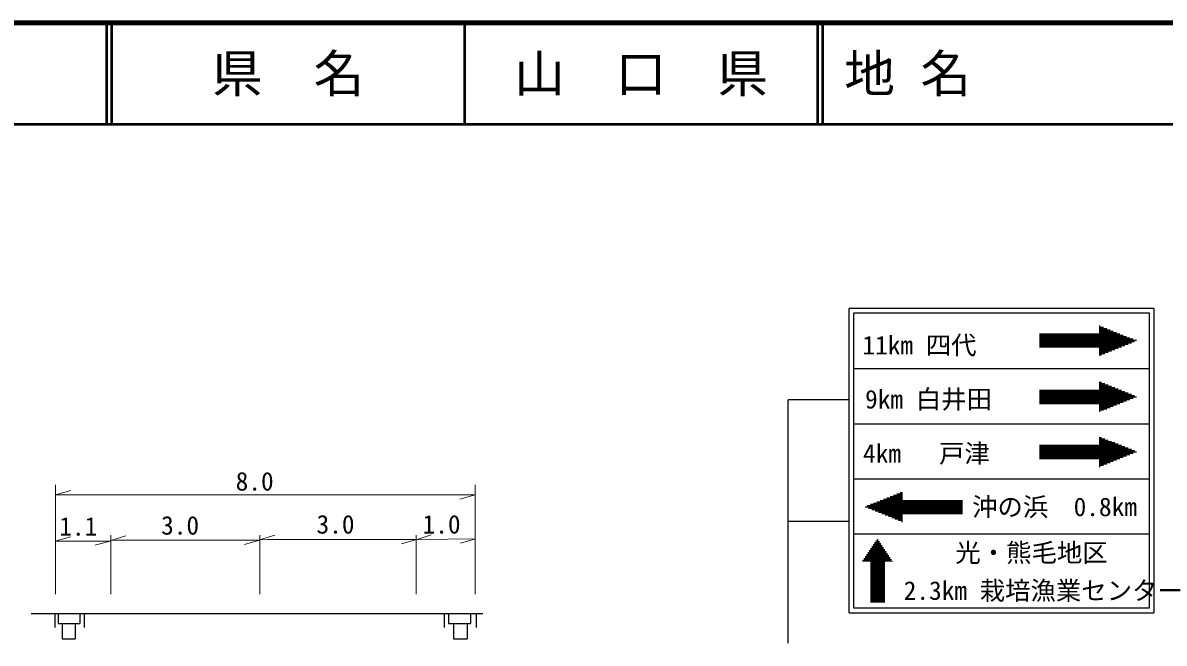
# Model space of a CAD drawing. Units: millimetres, scale not verified. Extents: x 40000 to 680000, y 20000 to 380000.
# Drawn here: x 289504 to 401882, y 318854 to 380000 of the extents above; entities that cross this region are included whole.
import ezdxf
from ezdxf.enums import TextEntityAlignment as Align

# ---------------------------------------------------------------- set-up
doc = ezdxf.new("R2010")
doc.units = ezdxf.units.MM
doc.header["$LTSCALE"] = 1000
for name, color, linetype, lineweight in [('M-BGD', 7, 'Continuous', 25), ('M-STR-HTXT', 7, 'Continuous', 13), ('M-STR-STRC', 7, 'Continuous', 25), ('M-TTL', 2, 'Continuous', 140), ('M-TTL-LINE', 7, 'Continuous', 50)]:
    doc.layers.add(name, color=color, linetype=linetype, lineweight=lineweight)
doc.layers.add('M-TTL-TXT', color=7, linetype='Continuous')
doc.styles.add('ＭＳ ゴシック', font='')
doc.styles.get('ＭＳ ゴシック').set_extended_font_data('MS Gothic')

msp = doc.modelspace()

# ---------------------------------------------------------------- linework, layer by layer
at = {"layer": 'M-BGD'}
for p, q in [((290324, 321778), (334810, 321778)), ((292659, 321778), (292659, 320410)), ((292992, 321778), (292992, 320799)), ((295106, 321778), (295106, 320799)), ((295554, 321778), (295554, 320410)), ((330978, 321778), (330978, 320410)), ((331423, 321778), (331423, 320799)), ((333592, 321778), (333592, 320799)), ((334148, 321778), (334148, 320410)), ((292992, 320799), (295106, 320799)), ((293382, 320799), (293382, 319297)), ((294661, 320799), (294661, 319297)), ((331423, 320799), (333592, 320799)), ((331923, 320799), (331923, 319297)), ((333258, 320799), (333258, 319297)), ((293382, 319297), (294661, 319297)), ((331923, 319297), (333258, 319297))]:
    msp.add_line(p, q, dxfattribs=at)
at = {"layer": 'M-STR-HTXT'}
for p, q in [((292717, 333468), (294216, 333890)), ((292723, 334464), (292723, 323676)), ((334039, 334464), (334039, 323676)), ((293718, 333469), (292717, 333468)), ((293718, 333469), (334039, 333469)), ((334039, 333469), (332539, 333049)), ((292694, 328909), (294189, 329349)), ((298155, 329491), (298155, 323676)), ((298163, 328982), (299648, 329451)), ((312823, 329054), (314312, 329509)), ((312845, 329491), (312845, 323676)), ((328223, 329054), (329704, 329535)), ((328224, 329491), (328224, 323676)), ((293960, 328926), (292694, 328909)), ((293960, 328926), (298096, 328926)), ((298096, 328926), (296596, 328506)), ((298676, 328999), (298163, 328982)), ((298676, 328999), (312823, 328999)), ((312823, 328999), (311323, 328579)), ((313549, 329071), (312823, 329054)), ((313549, 329071), (328276, 329071)), ((328276, 329071), (326776, 328651)), ((328639, 329071), (328223, 329054)), ((328639, 329071), (334080, 329144)), ((334080, 329144), (332586, 328704))]:
    msp.add_line(p, q, dxfattribs=at)
at = {"layer": 'M-STR-STRC'}
for p, q in [((370867, 321854), (370867, 351854)), ((400867, 351854), (370867, 351854)), ((400867, 351854), (400867, 321854)), ((371317, 322304), (371317, 351404)), ((371317, 351404), (400391, 351404)), ((400391, 351404), (400391, 322304)), ((395576, 350103), (395476, 350103)), ((395901, 349973), (395476, 349973)), ((396226, 349843), (395476, 349843)), ((396551, 349713), (395476, 349713)), ((396876, 349583), (395476, 349583)), ((397526, 349323), (389594, 349323)), ((397851, 349193), (389594, 349193)), ((398176, 349063), (389594, 349063)), ((398501, 348933), (389594, 348933)), ((398826, 348803), (389594, 348803)), ((399151, 348673), (389594, 348673)), ((398976, 348543), (389594, 348543)), ((398651, 348413), (389594, 348413)), ((397201, 349453), (395476, 349453)), ((398326, 348283), (389594, 348283)), ((398001, 348153), (389594, 348153)), ((397676, 348023), (389594, 348023)), ((397351, 347893), (395476, 347893)), ((397026, 347763), (395476, 347763)), ((396701, 347633), (395476, 347633)), ((396376, 347503), (395476, 347503)), ((396051, 347373), (395476, 347373)), ((395726, 347243), (395476, 347243)), ((400391, 345883), (371317, 345883)), ((395476, 344568), (395726, 344568)), ((395476, 344438), (396051, 344438)), ((395476, 344308), (396376, 344308)), ((395476, 344178), (396701, 344178)), ((395476, 344048), (397026, 344048)), ((395476, 343918), (397351, 343918)), ((370867, 342854), (364867, 342854)), ((364867, 318854), (364867, 342854)), ((389594, 343788), (397676, 343788)), ((389594, 343658), (398001, 343658)), ((389594, 343528), (398326, 343528)), ((389594, 343398), (398651, 343398)), ((389594, 343268), (398976, 343268)), ((389594, 343138), (399151, 343138)), ((389594, 343008), (398826, 343008)), ((389594, 342878), (398501, 342878)), ((389594, 342748), (398176, 342748)), ((389594, 342618), (397851, 342618)), ((389594, 342488), (397526, 342488)), ((395476, 342358), (397201, 342358)), ((395476, 342228), (396876, 342228)), ((395476, 342098), (396551, 342098)), ((395476, 341968), (396226, 341968)), ((395476, 341838), (395901, 341838)), ((395476, 341708), (395576, 341708)), ((400391, 340454), (371317, 340454)), ((389594, 338359), (397676, 338359)), ((395476, 339139), (395726, 339139)), ((395476, 339009), (396051, 339009)), ((395476, 338879), (396376, 338879)), ((395476, 338749), (396701, 338749)), ((395476, 338619), (397026, 338619)), ((395476, 338489), (397351, 338489)), ((389594, 338229), (398001, 338229)), ((389594, 338099), (398326, 338099)), ((389594, 337969), (398651, 337969)), ((389594, 337839), (398976, 337839)), ((389594, 337709), (399151, 337709)), ((389594, 337579), (398826, 337579)), ((389594, 337449), (398501, 337449)), ((389594, 337319), (398176, 337319)), ((389594, 337189), (397851, 337189)), ((389594, 337059), (397526, 337059)), ((395476, 336929), (397201, 336929)), ((395476, 336799), (396876, 336799)), ((395476, 336669), (396551, 336669)), ((395476, 336539), (396226, 336539)), ((395476, 336409), (395901, 336409)), ((395476, 336279), (395576, 336279)), ((400391, 335025), (371317, 335025)), ((373276, 332671), (382009, 332671)), ((373601, 332801), (382009, 332801)), ((373926, 332931), (382009, 332931)), ((374251, 333061), (376126, 333061)), ((374576, 333191), (376126, 333191)), ((374901, 333321), (376126, 333321)), ((375226, 333451), (376126, 333451)), ((375551, 333581), (376126, 333581)), ((375876, 333711), (376126, 333711)), ((372451, 332281), (382009, 332281)), ((372626, 332411), (382009, 332411)), ((372776, 332151), (382009, 332151)), ((372951, 332541), (382009, 332541)), ((373101, 332021), (382009, 332021)), ((373426, 331891), (382009, 331891)), ((373751, 331761), (382009, 331761)), ((374076, 331631), (382009, 331631)), ((370867, 330854), (364867, 330854)), ((374401, 331501), (376126, 331501)), ((374726, 331371), (376126, 331371)), ((375051, 331241), (376126, 331241)), ((375376, 331111), (376126, 331111)), ((375701, 330981), (376126, 330981)), ((376026, 330851), (376126, 330851)), ((400391, 329596), (371317, 329596)), ((373038, 322880), (373038, 328211)), ((373168, 322880), (373168, 328406)), ((373298, 322880), (373298, 328601)), ((373428, 322880), (373428, 328796)), ((373558, 322880), (373558, 328991)), ((373688, 322880), (373688, 329096)), ((373818, 322880), (373818, 328901)), ((373948, 322880), (373948, 328706)), ((374078, 322880), (374078, 328511)), ((374208, 322880), (374208, 328316)), ((372258, 326891), (372258, 327041)), ((372388, 326891), (372388, 327236)), ((372518, 326891), (372518, 327431)), ((372648, 326891), (372648, 327626)), ((372778, 326891), (372778, 327821)), ((372908, 326891), (372908, 328016)), ((374338, 322880), (374338, 328121)), ((374468, 326891), (374468, 327926)), ((374598, 326891), (374598, 327731)), ((374728, 326891), (374728, 327536)), ((374858, 326891), (374858, 327341)), ((374988, 326891), (374988, 327146)), ((375118, 326891), (375118, 326951)), ((370867, 321854), (400867, 321854)), ((400391, 322304), (371317, 322304))]:
    msp.add_line(p, q, dxfattribs=at)
at = {"layer": 'M-TTL'}
msp.add_line((680000, 380000), (40000, 380000), dxfattribs=at)
at = {"layer": 'M-TTL-LINE'}
for p, q in [((297750, 380000), (297750, 370000)), ((298250, 380000), (298250, 370000)), ((333000, 380000), (333000, 370000)), ((367750, 380000), (367750, 370000)), ((368250, 380000), (368250, 370000)), ((40000, 370000), (680000, 370000))]:
    msp.add_line(p, q, dxfattribs=at)

# ---------------------------------------------------------------- texts
at = {"layer": 'M-STR-HTXT', "style": 'ＭＳ ゴシック'}
for s, p in [('8.0', (310461, 333346)), ('1.1', (293093, 328900)), ('3.0', (303121, 329004)), ('3.0', (318422, 329107)), ('1.0', (328864, 329107))]:
    msp.add_text(s, height=1833, dxfattribs=at).set_placement(p, align=Align.BOTTOM_LEFT)
at = {"layer": 'M-STR-STRC', "style": 'ＭＳ ゴシック'}
for s, p in [('11km 四代', (372169, 346759)), ('9km 白井田', (372435, 341435)), ('4km \u3000戸津', (372231, 336089)), ('沖の浜\u30000.8km', (382967, 330826)), ('光・熊毛地区', (381322, 326309)), ('2.3km 栽培漁業センター', (376237, 322577))]:
    msp.add_text(s, height=1833, dxfattribs=at).set_placement(p, align=Align.BOTTOM_LEFT)
at = {"layer": 'M-TTL-TXT', "style": 'ＭＳ ゴシック'}
for s, p in [('県\u3000名', (315625, 375000)), ('山\u3000口\u3000県', (350375, 375000))]:
    msp.add_text(s, height=3666, dxfattribs=at).set_placement(p, align=Align.MIDDLE_CENTER)
msp.add_text('地 名', height=3666, dxfattribs=at).set_placement((370380, 375000), align=Align.MIDDLE_LEFT)

doc.saveas('drawing.dxf')
